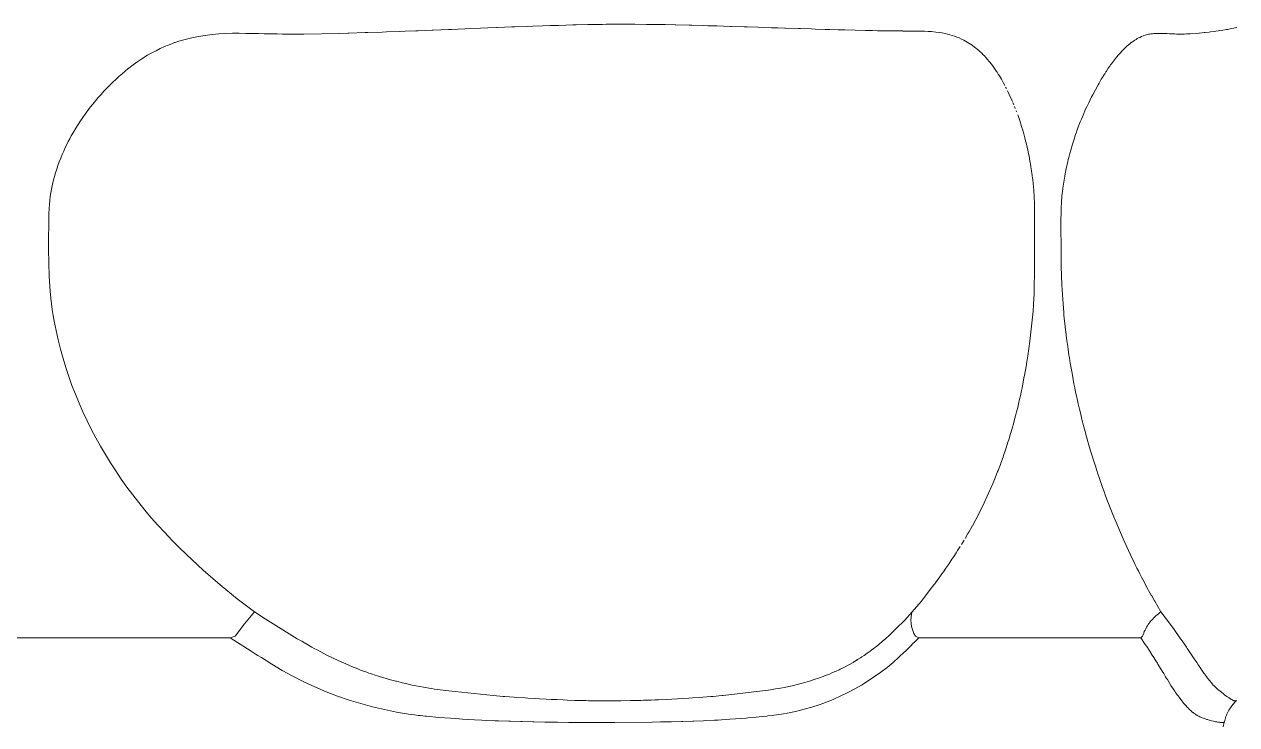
# Model space of a CAD drawing. Header units: inches. Extents: x -12 to 136, y -5 to 104.
# Drawn here: x -3.754 to -2.632, y 88.548 to 89.197 of the extents above; entities that cross this region are included whole.
import ezdxf

# ---------------------------------------------------------------- set-up
doc = ezdxf.new("R2010")
doc.units = ezdxf.units.IN
doc.layers.add('ZANO_R', color=7, linetype='Continuous', lineweight=0)

msp = doc.modelspace()

# ---------------------------------------------------------------- linework, layer by layer
at = {"layer": 'ZANO_R'}
for p, q in [((-3.58675, 89.18636), (-3.58051, 89.1872)), ((-3.58051, 89.1872), (-3.57425, 89.18782)), ((-3.57425, 89.18782), (-3.56797, 89.18824)), ((-3.56797, 89.18824), (-3.56168, 89.18844)), ((-3.56168, 89.18844), (-3.55538, 89.18843)), ((-3.55538, 89.18843), (-3.54909, 89.18821)), ((-3.54583, 89.18817), (-3.54909, 89.18822)), ((-3.54583, 89.18817), (-3.54081, 89.18808)), ((-3.53718, 89.188), (-3.54081, 89.18808)), ((-3.53718, 89.188), (-3.53235, 89.1879)), ((-3.52876, 89.18782), (-3.53235, 89.1879)), ((-3.52876, 89.18783), (-3.5238, 89.18774)), ((-3.52036, 89.18768), (-3.5238, 89.18773)), ((-3.52036, 89.18768), (-3.51518, 89.18763)), ((-3.51208, 89.18761), (-3.51518, 89.18763)), ((-3.51208, 89.18761), (-3.50652, 89.18759)), ((-3.50382, 89.1876), (-3.50652, 89.18759)), ((-3.50382, 89.1876), (-3.49786, 89.18762)), ((-3.49562, 89.18764), (-3.49786, 89.18763)), ((-3.49562, 89.18764), (-3.46263, 89.18826)), ((-3.45493, 89.18847), (-3.46263, 89.18826)), ((-3.45493, 89.18847), (-3.45384, 89.18851)), ((-3.43889, 89.18896), (-3.45384, 89.1885)), ((-3.43889, 89.18896), (-3.43635, 89.18905)), ((-3.42309, 89.1895), (-3.43635, 89.18904)), ((-3.42309, 89.1895), (-3.41897, 89.18964)), ((-3.40735, 89.19006), (-3.41897, 89.18964)), ((-3.40735, 89.19006), (-3.40169, 89.19027)), ((-3.39188, 89.19064), (-3.40169, 89.19027)), ((-3.39188, 89.19064), (-3.38981, 89.19072)), ((-3.37661, 89.19124), (-3.38981, 89.19072)), ((-3.37661, 89.19123), (-3.37592, 89.19126)), ((-3.36159, 89.19183), (-3.37592, 89.19126)), ((-3.36159, 89.19182), (-3.35886, 89.19193)), ((-3.34664, 89.19243), (-3.35886, 89.19194)), ((-3.34664, 89.19243), (-3.3419, 89.19262)), ((-3.3319, 89.19302), (-3.3419, 89.19262)), ((-3.3319, 89.19302), (-3.32507, 89.19329)), ((-3.31732, 89.1936), (-3.32507, 89.1933)), ((-3.31732, 89.1936), (-3.31671, 89.19363)), ((-3.30291, 89.19416), (-3.31671, 89.19363)), ((-3.30291, 89.19416), (-3.30011, 89.19426)), ((-3.28864, 89.19469), (-3.30011, 89.19427)), ((-3.28864, 89.19469), (-3.28368, 89.19487)), ((-3.27451, 89.19519), (-3.28368, 89.19487)), ((-3.27451, 89.19518), (-3.26743, 89.19542)), ((-3.26048, 89.19564), (-3.26743, 89.19542)), ((-3.26048, 89.19564), (-3.25938, 89.19567)), ((-3.24654, 89.19603), (-3.25938, 89.19567)), ((-3.24654, 89.19603), (-3.24343, 89.19611)), ((-3.2327, 89.19635), (-3.24343, 89.19611)), ((-3.2327, 89.19635), (-3.22769, 89.19644)), ((-3.2258, 89.19648), (-3.22769, 89.19644)), ((-3.2258, 89.19648), (-3.21988, 89.19656)), ((-3.21893, 89.19658), (-3.21988, 89.19656)), ((-3.21893, 89.19657), (-3.21553, 89.19661)), ((-3.20871, 89.19667), (-3.21553, 89.19661)), ((-3.20871, 89.19667), (-3.20441, 89.19669)), ((-3.1985, 89.1967), (-3.20441, 89.19669)), ((-3.1985, 89.1967), (-3.19674, 89.1967)), ((-3.19175, 89.19669), (-3.19674, 89.1967)), ((-3.19175, 89.19669), (-3.1891, 89.19668)), ((-3.17834, 89.19658), (-3.1891, 89.19667)), ((-3.17834, 89.19659), (-3.17391, 89.19653)), ((-3.16507, 89.19639), (-3.17391, 89.19653)), ((-3.16507, 89.19639), (-3.16111, 89.19632)), ((-3.15193, 89.19613), (-3.16111, 89.19632)), ((-3.15193, 89.19613), (-3.15132, 89.19611)), ((-3.13892, 89.19582), (-3.15132, 89.19612)), ((-3.13892, 89.19581), (-3.1364, 89.19575)), ((-3.12603, 89.19547), (-3.1364, 89.19575)), ((-3.12603, 89.19546), (-3.12159, 89.19534)), ((-3.11322, 89.1951), (-3.12159, 89.19534)), ((-3.11322, 89.19509), (-3.10693, 89.1949)), ((-3.10049, 89.1947), (-3.10693, 89.1949)), ((-3.10049, 89.1947), (-3.09965, 89.19467)), ((-3.08783, 89.1943), (-3.09965, 89.19468)), ((-3.08783, 89.1943), (-3.08521, 89.19422)), ((-3.07524, 89.1939), (-3.08521, 89.19422)), ((-3.07524, 89.19389), (-3.07092, 89.19375)), ((-3.06268, 89.19349), (-3.07092, 89.19376)), ((-3.06268, 89.19349), (-3.05678, 89.1933)), ((-3.05026, 89.1931), (-3.05678, 89.1933)), ((-3.05026, 89.19309), (-3.04976, 89.19308)), ((-3.03783, 89.19271), (-3.04976, 89.19308)), ((-3.03783, 89.1927), (-3.03585, 89.19264)), ((-3.02545, 89.19233), (-3.03585, 89.19265)), ((-3.02545, 89.19233), (-3.02212, 89.19223)), ((-3.01304, 89.19196), (-3.02212, 89.19223)), ((-3.01304, 89.19196), (-3.00859, 89.19183)), ((-3.0008, 89.1916), (-3.00859, 89.19182)), ((-3.0008, 89.1916), (-2.99525, 89.19145)), ((-2.99467, 89.19143), (-2.99525, 89.19145)), ((-2.99467, 89.19143), (-2.97566, 89.19094)), ((-2.97044, 89.19082), (-2.97566, 89.19094)), ((-2.97044, 89.19082), (-2.96923, 89.19079)), ((-2.96447, 89.1907), (-2.96923, 89.1908)), ((-2.96447, 89.1907), (-2.96286, 89.19067)), ((-2.95896, 89.19061), (-2.96286, 89.19067)), ((-2.95896, 89.19061), (-2.95656, 89.19057)), ((-2.95263, 89.19052), (-2.95656, 89.19057)), ((-2.95263, 89.19053), (-2.95032, 89.1905)), ((-2.94674, 89.19047), (-2.95032, 89.1905)), ((-2.94674, 89.19047), (-2.94417, 89.19045)), ((-2.94092, 89.19044), (-2.94417, 89.19045)), ((-2.94092, 89.19043), (-2.93814, 89.19042)), ((-2.9351, 89.19041), (-2.93814, 89.19043)), ((-2.9351, 89.19042), (-2.93225, 89.1904)), ((-2.92928, 89.19037), (-2.93225, 89.1904)), ((-2.92928, 89.19038), (-2.92652, 89.19034)), ((-2.92333, 89.19026), (-2.92652, 89.19033)), ((-2.92333, 89.19027), (-2.92097, 89.19019)), ((-2.91745, 89.19002), (-2.92097, 89.19019)), ((-2.91745, 89.19002), (-2.9156, 89.18991)), ((-2.91439, 89.18982), (-2.9156, 89.18991)), ((-2.91439, 89.18982), (-2.9104, 89.18944)), ((-2.90756, 89.18909), (-2.9104, 89.18944)), ((-2.90475, 89.18864), (-2.90756, 89.18909)), ((-2.90194, 89.1881), (-2.90475, 89.18864)), ((-2.90195, 89.18809), (-2.8997, 89.18759)), ((-2.8997, 89.18759), (-2.89748, 89.18701)), ((-2.89748, 89.18701), (-2.89527, 89.18636)), ((-2.7179, 89.18614), (-2.71683, 89.18649)), ((-2.71683, 89.18649), (-2.71574, 89.18682)), ((-2.71574, 89.18682), (-2.71465, 89.1871)), ((-2.71465, 89.1871), (-2.71355, 89.18736)), ((-2.71355, 89.18736), (-2.71244, 89.18757)), ((-2.71134, 89.18776), (-2.71244, 89.18758)), ((-2.71134, 89.18776), (-2.70995, 89.18794)), ((-2.70995, 89.18794), (-2.70856, 89.18808)), ((-2.70856, 89.18808), (-2.70717, 89.18818)), ((-2.70717, 89.18818), (-2.70577, 89.18824)), ((-2.70577, 89.18824), (-2.70438, 89.18826)), ((-2.70339, 89.18826), (-2.70438, 89.18826)), ((-2.70339, 89.18826), (-2.70106, 89.18821)), ((-2.69972, 89.18817), (-2.70106, 89.18822)), ((-2.69972, 89.18817), (-2.69769, 89.18808)), ((-2.69623, 89.188), (-2.69769, 89.18808)), ((-2.69623, 89.188), (-2.69432, 89.1879)), ((-2.6929, 89.18782), (-2.69432, 89.1879)), ((-2.6929, 89.18783), (-2.69099, 89.18774)), ((-2.68967, 89.18768), (-2.69099, 89.18773)), ((-2.68967, 89.18768), (-2.68772, 89.18763)), ((-2.68656, 89.18761), (-2.68772, 89.18763)), ((-2.68656, 89.18761), (-2.68452, 89.18759)), ((-2.68355, 89.1876), (-2.68452, 89.18759)), ((-2.68355, 89.1876), (-2.68141, 89.18762)), ((-2.68062, 89.18764), (-2.68141, 89.18763)), ((-2.68062, 89.18764), (-2.67837, 89.18771)), ((-2.67776, 89.18774), (-2.67837, 89.18772)), ((-2.67776, 89.18774), (-2.67533, 89.18786)), ((-2.67497, 89.18788), (-2.67533, 89.18786)), ((-2.67497, 89.18788), (-2.66948, 89.18826)), ((-2.66702, 89.18847), (-2.66948, 89.18826)), ((-2.66702, 89.18847), (-2.66668, 89.18851)), ((-2.66205, 89.18896), (-2.66668, 89.1885)), ((-2.66205, 89.18896), (-2.66128, 89.18905)), ((-2.65736, 89.1895), (-2.66128, 89.18904)), ((-2.65736, 89.1895), (-2.65618, 89.18964)), ((-2.65292, 89.19006), (-2.65618, 89.18964)), ((-2.65292, 89.19006), (-2.65138, 89.19027)), ((-2.64877, 89.19064), (-2.65138, 89.19027)), ((-2.64877, 89.19064), (-2.64749, 89.19083)), ((-2.64489, 89.19124), (-2.64749, 89.19083)), ((-2.64489, 89.19123), (-2.64472, 89.19126)), ((-2.64128, 89.19183), (-2.64472, 89.19126)), ((-2.64128, 89.19182), (-2.64064, 89.19193)), ((-2.6379, 89.19243), (-2.64064, 89.19194)), ((-2.6379, 89.19243), (-2.63687, 89.19262)), ((-2.63479, 89.19302), (-2.63688, 89.19262)), ((-2.63479, 89.19302), (-2.63343, 89.19329)), ((-2.63194, 89.1936), (-2.63343, 89.1933)), ((-3.6284, 89.17414), (-3.62437, 89.17598)), ((-3.62115, 89.17734), (-3.62437, 89.17598)), ((-3.62115, 89.17734), (-3.6203, 89.17768)), ((-3.61772, 89.17868), (-3.6203, 89.17768)), ((-3.61512, 89.17963), (-3.61772, 89.17868)), ((-3.61512, 89.17963), (-3.61462, 89.1798)), ((-3.61132, 89.18091), (-3.61463, 89.1798)), ((-3.61132, 89.18091), (-3.60525, 89.18258)), ((-3.60525, 89.18258), (-3.59913, 89.18405)), ((-3.59913, 89.18405), (-3.59296, 89.18531)), ((-3.59296, 89.18531), (-3.58675, 89.18636)), ((-2.89527, 89.18636), (-2.89309, 89.18563)), ((-2.89309, 89.18563), (-2.89094, 89.18483)), ((-2.89094, 89.18483), (-2.88881, 89.18395)), ((-2.88881, 89.18395), (-2.88672, 89.18299)), ((-2.886, 89.18265), (-2.88671, 89.183)), ((-2.886, 89.18264), (-2.88456, 89.18191)), ((-2.88296, 89.18106), (-2.88456, 89.18192)), ((-2.88139, 89.18016), (-2.88296, 89.18106)), ((-2.87985, 89.17921), (-2.88139, 89.18016)), ((-2.87986, 89.17919), (-2.8783, 89.17817)), ((-2.87682, 89.17718), (-2.87829, 89.17819)), ((-2.87684, 89.17716), (-2.87428, 89.17526)), ((-2.87388, 89.17497), (-2.87427, 89.17527)), ((-2.73455, 89.17553), (-2.73559, 89.17454)), ((-2.73455, 89.17553), (-2.73406, 89.17598)), ((-2.73213, 89.17768), (-2.73406, 89.17598)), ((-2.73213, 89.17768), (-2.731, 89.17861)), ((-2.7297, 89.17963), (-2.731, 89.17861)), ((-2.7297, 89.17963), (-2.72947, 89.1798)), ((-2.72731, 89.18134), (-2.72947, 89.1798)), ((-2.72731, 89.18134), (-2.72625, 89.18204)), ((-2.72625, 89.18204), (-2.72516, 89.18271)), ((-2.72516, 89.18271), (-2.72406, 89.18334)), ((-2.72406, 89.18334), (-2.72294, 89.18395)), ((-2.72294, 89.18395), (-2.7218, 89.18452)), ((-2.72025, 89.18522), (-2.7218, 89.18452)), ((-2.72025, 89.18522), (-2.7187, 89.18584)), ((-2.7179, 89.18614), (-2.7187, 89.18585)), ((-3.64464, 89.16511), (-3.64908, 89.16216)), ((-3.64011, 89.16791), (-3.64464, 89.16511)), ((-3.64011, 89.1679), (-3.63627, 89.1701)), ((-3.63627, 89.1701), (-3.63236, 89.17218)), ((-3.63236, 89.17218), (-3.6284, 89.17414)), ((-2.87389, 89.17496), (-2.8723, 89.17367)), ((-2.87102, 89.17258), (-2.8723, 89.17368)), ((-2.87102, 89.17258), (-2.8695, 89.17121)), ((-2.8695, 89.17121), (-2.86801, 89.16981)), ((-2.86801, 89.16981), (-2.86656, 89.16836)), ((-2.86558, 89.16733), (-2.86657, 89.16836)), ((-2.86557, 89.16734), (-2.86405, 89.16568)), ((-2.86405, 89.16568), (-2.86256, 89.16399)), ((-2.86256, 89.16399), (-2.86111, 89.16226)), ((-2.74409, 89.16507), (-2.74605, 89.16255)), ((-2.74409, 89.16507), (-2.74331, 89.16604)), ((-2.74137, 89.16836), (-2.74331, 89.16604)), ((-2.73937, 89.17063), (-2.74137, 89.16836)), ((-2.73937, 89.17062), (-2.73867, 89.17139)), ((-2.73713, 89.17301), (-2.73867, 89.17139)), ((-2.73713, 89.173), (-2.73559, 89.17453)), ((-3.66384, 89.15076), (-3.66086, 89.15327)), ((-3.658, 89.15558), (-3.66087, 89.15327)), ((-3.65799, 89.15558), (-3.65766, 89.15585)), ((-3.65342, 89.15908), (-3.65766, 89.15585)), ((-3.64908, 89.16216), (-3.65342, 89.15908)), ((-2.86055, 89.16156), (-2.86111, 89.16226)), ((-2.86054, 89.16156), (-2.85936, 89.16006)), ((-2.85817, 89.15849), (-2.85936, 89.16006)), ((-2.85816, 89.15849), (-2.85621, 89.15579)), ((-2.85621, 89.15579), (-2.85433, 89.15304)), ((-2.85374, 89.15215), (-2.85433, 89.15304)), ((-2.75302, 89.15258), (-2.75257, 89.15327)), ((-2.75085, 89.15585), (-2.75258, 89.15327)), ((-2.75085, 89.15585), (-2.74949, 89.15782)), ((-2.74866, 89.159), (-2.74949, 89.15782)), ((-2.74866, 89.159), (-2.74795, 89.15999)), ((-2.74605, 89.16255), (-2.74795, 89.15999)), ((-3.67525, 89.14018), (-3.67248, 89.14291)), ((-3.67248, 89.14291), (-3.66965, 89.14558)), ((-3.66965, 89.14558), (-3.66677, 89.1482)), ((-3.66677, 89.1482), (-3.66384, 89.15076)), ((-2.85374, 89.15215), (-2.85272, 89.15056)), ((-2.85164, 89.14883), (-2.85272, 89.15056)), ((-2.85164, 89.14883), (-2.84983, 89.14579)), ((-2.84983, 89.14579), (-2.84808, 89.1427)), ((-2.84771, 89.14202), (-2.84809, 89.1427)), ((-2.84771, 89.14202), (-2.8466, 89.13994)), ((-2.75935, 89.14225), (-2.76029, 89.14063)), ((-2.75935, 89.14225), (-2.75875, 89.14329)), ((-2.75731, 89.14573), (-2.75875, 89.14329)), ((-2.7573, 89.14573), (-2.75566, 89.14842)), ((-2.75517, 89.14921), (-2.75566, 89.14842)), ((-2.75517, 89.14921), (-2.75412, 89.15088)), ((-2.75302, 89.15259), (-2.75412, 89.15088)), ((-3.68584, 89.12878), (-3.68327, 89.1317)), ((-3.68327, 89.1317), (-3.68065, 89.13457)), ((-3.68065, 89.13457), (-3.67798, 89.1374)), ((-3.67798, 89.1374), (-3.67525, 89.14018)), ((-2.84586, 89.13854), (-2.84514, 89.13711)), ((-2.84407, 89.13497), (-2.84247, 89.13161)), ((-2.84247, 89.13161), (-2.84092, 89.12821)), ((-2.76527, 89.13144), (-2.76633, 89.12936)), ((-2.76526, 89.13144), (-2.76282, 89.13606)), ((-2.76282, 89.13606), (-2.76029, 89.14062)), ((-3.6979, 89.1135), (-3.69324, 89.11974)), ((-3.69324, 89.11974), (-3.69083, 89.12279)), ((-3.69083, 89.12279), (-3.68836, 89.12581)), ((-3.68836, 89.12581), (-3.68584, 89.12878)), ((-2.84072, 89.12775), (-2.83958, 89.12512)), ((-2.83915, 89.12408), (-2.83828, 89.12198)), ((-2.83762, 89.12035), (-2.837, 89.11878)), ((-2.77074, 89.12026), (-2.77211, 89.11725)), ((-2.77073, 89.12026), (-2.76925, 89.1234)), ((-2.76896, 89.12401), (-2.76926, 89.1234)), ((-2.76896, 89.12401), (-2.76633, 89.12936)), ((-3.70234, 89.10711), (-3.6979, 89.1135)), ((-2.83614, 89.11655), (-2.83576, 89.11554)), ((-2.83473, 89.11274), (-2.83288, 89.10742)), ((-2.77578, 89.10871), (-2.77679, 89.10622)), ((-2.77578, 89.1087), (-2.77486, 89.11091)), ((-2.77415, 89.1126), (-2.77487, 89.11091)), ((-2.77414, 89.1126), (-2.7735, 89.1141)), ((-2.77247, 89.11644), (-2.7735, 89.1141)), ((-2.77247, 89.11644), (-2.77211, 89.11725)), ((-3.71081, 89.09335), (-3.7088, 89.09686)), ((-3.7088, 89.09686), (-3.70672, 89.10032)), ((-3.70672, 89.10032), (-3.70456, 89.10374)), ((-3.70456, 89.10374), (-3.70234, 89.10711)), ((-2.83288, 89.10742), (-2.83115, 89.10205)), ((-2.83081, 89.10095), (-2.83115, 89.10205)), ((-2.83081, 89.10095), (-2.83009, 89.09859)), ((-2.82961, 89.09691), (-2.8301, 89.09858)), ((-2.82961, 89.09691), (-2.82909, 89.09507)), ((-2.78039, 89.09665), (-2.78113, 89.09454)), ((-2.78039, 89.09665), (-2.77994, 89.0979)), ((-2.77891, 89.10072), (-2.77994, 89.09791)), ((-2.7789, 89.10072), (-2.77679, 89.10621)), ((-3.71505, 89.08522), (-3.71368, 89.08796)), ((-3.71368, 89.08796), (-3.71227, 89.09067)), ((-3.71227, 89.09067), (-3.71081, 89.09335)), ((-2.82846, 89.0928), (-2.82909, 89.09507)), ((-2.82846, 89.0928), (-2.82812, 89.09151)), ((-2.82738, 89.08863), (-2.82812, 89.09151)), ((-2.82738, 89.08863), (-2.8272, 89.0879)), ((-2.82636, 89.08441), (-2.8272, 89.0879)), ((-2.78564, 89.07994), (-2.78403, 89.08555)), ((-2.78403, 89.08555), (-2.78228, 89.09112)), ((-2.78182, 89.09251), (-2.78228, 89.09112)), ((-2.78181, 89.09251), (-2.78113, 89.09453)), ((-3.72062, 89.07255), (-3.71927, 89.07589)), ((-3.71927, 89.07589), (-3.71785, 89.07919)), ((-3.71785, 89.07919), (-3.71636, 89.08247)), ((-3.71636, 89.08247), (-3.71505, 89.08522)), ((-2.82636, 89.08441), (-2.82508, 89.07859)), ((-2.82508, 89.07859), (-2.82392, 89.07274)), ((-2.78678, 89.07568), (-2.78737, 89.07333)), ((-2.78678, 89.07568), (-2.78644, 89.07698)), ((-2.78565, 89.07994), (-2.78644, 89.07698)), ((-3.72432, 89.06242), (-3.72315, 89.06582)), ((-3.72315, 89.06582), (-3.72192, 89.0692)), ((-3.72192, 89.0692), (-3.72062, 89.07255)), ((-2.82373, 89.07169), (-2.82393, 89.07274)), ((-2.82373, 89.07169), (-2.8232, 89.0687)), ((-2.82298, 89.06742), (-2.8232, 89.0687)), ((-2.82298, 89.06742), (-2.82253, 89.06473)), ((-2.82223, 89.06287), (-2.82253, 89.06473)), ((-2.7898, 89.06263), (-2.78825, 89.06965)), ((-2.78785, 89.07137), (-2.78826, 89.06965)), ((-2.78785, 89.07137), (-2.78737, 89.07333)), ((-3.72793, 89.04978), (-3.72721, 89.05267)), ((-3.72721, 89.05267), (-3.72643, 89.05555)), ((-3.72643, 89.05555), (-3.72541, 89.05899)), ((-3.72541, 89.05899), (-3.72432, 89.06242)), ((-2.82223, 89.06287), (-2.82191, 89.06078)), ((-2.82154, 89.05829), (-2.82191, 89.06078)), ((-2.82154, 89.05829), (-2.82134, 89.05683)), ((-2.82093, 89.05366), (-2.82134, 89.05683)), ((-2.82093, 89.05366), (-2.82084, 89.05291)), ((-2.8204, 89.049), (-2.82084, 89.05291)), ((-2.79204, 89.05042), (-2.79107, 89.05607)), ((-2.79068, 89.0582), (-2.79108, 89.05607)), ((-2.79068, 89.0582), (-2.79038, 89.05975)), ((-2.7898, 89.06263), (-2.79038, 89.05975)), ((-3.73035, 89.03703), (-3.72982, 89.0405)), ((-3.72982, 89.0405), (-3.72919, 89.04395)), ((-3.72919, 89.04395), (-3.72859, 89.04687)), ((-3.72859, 89.04687), (-3.72793, 89.04978)), ((-2.8204, 89.049), (-2.81986, 89.04291)), ((-2.81986, 89.04291), (-2.81947, 89.03681)), ((-2.7934, 89.04037), (-2.79333, 89.04097)), ((-2.79286, 89.04476), (-2.79333, 89.04097)), ((-2.79286, 89.04476), (-2.79204, 89.05042)), ((-3.73136, 89.02574), (-3.73111, 89.03005)), ((-3.73111, 89.03005), (-3.73078, 89.03354)), ((-3.73078, 89.03354), (-3.73035, 89.03703)), ((-2.81947, 89.03681), (-2.81925, 89.0307)), ((-2.81918, 89.02497), (-2.81925, 89.0307)), ((-2.79448, 89.02639), (-2.79418, 89.03178)), ((-2.79418, 89.03178), (-2.79373, 89.03715)), ((-2.7934, 89.04037), (-2.79373, 89.03715)), ((-3.73186, 88.98814), (-3.7315, 89.02142)), ((-3.7315, 89.02142), (-3.73136, 89.02574)), ((-2.81914, 88.99937), (-2.8192, 89.01824)), ((-2.81918, 89.02079), (-2.81919, 89.01824)), ((-2.81918, 89.02079), (-2.81918, 89.02214)), ((-2.81917, 89.02497), (-2.81917, 89.02214)), ((-2.79462, 89.021), (-2.79464, 89.01648)), ((-2.79462, 89.021), (-2.79448, 89.02639)), ((-2.79456, 88.98173), (-2.79464, 89.01648)), ((-2.81913, 88.99937), (-2.81912, 88.99753)), ((-2.81907, 88.99109), (-2.81912, 88.99753)), ((-3.73172, 88.97569), (-3.73186, 88.98814)), ((-2.81906, 88.99109), (-2.81903, 88.97915)), ((-3.73126, 88.96325), (-3.73172, 88.97569)), ((-2.8191, 88.97029), (-2.81904, 88.97915)), ((-2.79456, 88.98173), (-2.79449, 88.97752)), ((-2.79448, 88.97696), (-2.79449, 88.97752)), ((-2.79448, 88.97696), (-2.79438, 88.97244)), ((-3.73038, 88.94949), (-3.73126, 88.96325)), ((-2.81935, 88.95575), (-2.81919, 88.96399)), ((-2.8191, 88.97029), (-2.81918, 88.96399)), ((-2.79373, 88.95501), (-2.79438, 88.97244)), ((-2.81934, 88.95575), (-2.81959, 88.94727)), ((-2.79274, 88.93759), (-2.79373, 88.95501)), ((-3.7298, 88.94303), (-3.73038, 88.94949)), ((-3.72918, 88.93764), (-3.7298, 88.94303)), ((-2.8201, 88.93693), (-2.81959, 88.94727)), ((-3.72844, 88.93227), (-3.72918, 88.93764)), ((-3.7276, 88.92691), (-3.72844, 88.93227)), ((-2.82183, 88.91695), (-2.82053, 88.93079)), ((-2.82009, 88.93693), (-2.82053, 88.93079)), ((-2.79274, 88.93759), (-2.79209, 88.92963)), ((-2.79188, 88.92724), (-2.79209, 88.92963)), ((-3.72665, 88.92157), (-3.7276, 88.92691)), ((-3.72492, 88.9129), (-3.72665, 88.92157)), ((-2.79188, 88.92724), (-2.79132, 88.92157)), ((-2.7911, 88.91944), (-2.79132, 88.92157)), ((-2.7911, 88.91944), (-2.79045, 88.91356)), ((-3.72296, 88.90427), (-3.72492, 88.9129)), ((-2.82345, 88.90314), (-2.82183, 88.91695)), ((-2.79023, 88.91176), (-2.79045, 88.91356)), ((-2.79024, 88.91176), (-2.78948, 88.90571)), ((-3.72079, 88.8957), (-3.72296, 88.90427)), ((-3.71842, 88.88718), (-3.72079, 88.8957)), ((-2.8254, 88.88937), (-2.82345, 88.90314)), ((-2.78923, 88.90383), (-2.78948, 88.90571)), ((-2.78924, 88.90383), (-2.78844, 88.89799)), ((-2.78811, 88.89578), (-2.78843, 88.89799)), ((-2.78812, 88.89578), (-2.78729, 88.89026)), ((-3.71586, 88.87877), (-3.71842, 88.88718)), ((-2.82539, 88.88937), (-2.82653, 88.88222)), ((-2.78689, 88.88771), (-2.78729, 88.89026)), ((-2.78689, 88.88771), (-2.78606, 88.88258)), ((-3.71311, 88.87043), (-3.71586, 88.87877)), ((-2.82809, 88.87317), (-2.8292, 88.8672)), ((-2.8281, 88.87317), (-2.82782, 88.8747)), ((-2.82669, 88.88123), (-2.82782, 88.8747)), ((-2.8267, 88.88124), (-2.82654, 88.88222)), ((-2.78555, 88.8796), (-2.78606, 88.88258)), ((-2.78555, 88.8796), (-2.78475, 88.875)), ((-2.78413, 88.87154), (-2.78475, 88.875)), ((-3.71016, 88.86215), (-3.71311, 88.87043)), ((-3.70702, 88.85394), (-3.71016, 88.86215)), ((-2.8296, 88.86517), (-2.83068, 88.85976)), ((-2.8296, 88.86517), (-2.8292, 88.8672)), ((-2.78413, 88.87154), (-2.78336, 88.86742)), ((-2.78264, 88.86365), (-2.78336, 88.86742)), ((-2.78264, 88.86365), (-2.78189, 88.85991)), ((-3.70363, 88.84569), (-3.70702, 88.85394)), ((-2.83291, 88.84943), (-2.83226, 88.85236)), ((-2.8312, 88.85724), (-2.83225, 88.85236)), ((-2.83121, 88.85724), (-2.83068, 88.85977)), ((-2.78108, 88.85594), (-2.78189, 88.85991)), ((-2.78108, 88.85594), (-2.78035, 88.85246)), ((-2.77938, 88.84803), (-2.78034, 88.85246)), ((-3.70004, 88.83752), (-3.70363, 88.84569)), ((-2.83473, 88.84169), (-2.8357, 88.83776)), ((-2.83473, 88.84169), (-2.83393, 88.84503)), ((-2.83291, 88.84943), (-2.83393, 88.84503)), ((-2.77938, 88.84803), (-2.77872, 88.84506)), ((-2.7776, 88.84021), (-2.77872, 88.84506)), ((-2.7776, 88.84021), (-2.77703, 88.83782)), ((-3.69625, 88.82943), (-3.70004, 88.83752)), ((-3.69228, 88.82144), (-3.69625, 88.82943)), ((-2.83869, 88.82644), (-2.83757, 88.83057)), ((-2.83666, 88.83402), (-2.83757, 88.83057)), ((-2.83666, 88.83402), (-2.83571, 88.83776)), ((-2.77574, 88.83249), (-2.77703, 88.83782)), ((-2.77574, 88.83249), (-2.77528, 88.83066)), ((-2.7738, 88.82487), (-2.77528, 88.83066)), ((-3.68812, 88.81354), (-3.69228, 88.82144)), ((-2.84305, 88.8116), (-2.84158, 88.8164)), ((-2.84082, 88.81896), (-2.84158, 88.8164)), ((-2.84082, 88.81896), (-2.83953, 88.82345)), ((-2.83869, 88.82644), (-2.83953, 88.82345)), ((-2.7738, 88.82487), (-2.77346, 88.82357)), ((-2.77179, 88.81734), (-2.77346, 88.82357)), ((-2.77179, 88.81734), (-2.77157, 88.81654)), ((-2.76749, 88.8023), (-2.77157, 88.81654)), ((-3.68378, 88.80574), (-3.68812, 88.81354)), ((-3.67927, 88.79804), (-3.68378, 88.80574)), ((-2.84537, 88.80435), (-2.84374, 88.80941)), ((-2.84305, 88.8116), (-2.84373, 88.80941)), ((-3.67458, 88.79045), (-3.67927, 88.79804)), ((-2.85029, 88.79017), (-2.84832, 88.79569)), ((-2.84778, 88.79721), (-2.84831, 88.79568)), ((-2.84778, 88.79721), (-2.84598, 88.80251)), ((-2.84536, 88.80435), (-2.84598, 88.80251)), ((-2.76311, 88.78816), (-2.76749, 88.8023)), ((-3.66965, 88.78283), (-3.67458, 88.79045)), ((-3.66455, 88.77533), (-3.66965, 88.78283)), ((-2.8529, 88.78323), (-2.85327, 88.78226)), ((-2.8529, 88.78323), (-2.85075, 88.78894)), ((-2.85029, 88.79017), (-2.85074, 88.78894)), ((-2.76311, 88.78816), (-2.76124, 88.78243)), ((-2.7608, 88.78109), (-2.76124, 88.78243)), ((-3.65928, 88.76794), (-3.66455, 88.77533)), ((-2.85841, 88.76963), (-2.85589, 88.77569)), ((-2.8556, 88.77638), (-2.85588, 88.77568)), ((-2.85561, 88.77638), (-2.85327, 88.78227)), ((-2.7608, 88.78109), (-2.75902, 88.77584)), ((-2.75842, 88.7741), (-2.75902, 88.77584)), ((-2.75842, 88.7741), (-2.75676, 88.76935)), ((-3.65386, 88.76067), (-3.65928, 88.76794)), ((-3.64829, 88.75351), (-3.65386, 88.76067)), ((-2.8613, 88.76297), (-2.86283, 88.75959)), ((-2.8613, 88.76298), (-2.85859, 88.76919)), ((-2.8584, 88.76963), (-2.85859, 88.76919)), ((-2.75607, 88.76741), (-2.75676, 88.76935)), ((-2.75607, 88.76741), (-2.75445, 88.76293)), ((-2.754, 88.76172), (-2.75445, 88.76293)), ((-2.75401, 88.76171), (-2.75208, 88.75654)), ((-3.64258, 88.74647), (-3.64829, 88.75351)), ((-2.86576, 88.75329), (-2.86954, 88.74559)), ((-2.86577, 88.7533), (-2.86283, 88.75959)), ((-2.75008, 88.7513), (-2.75208, 88.75654)), ((-2.75009, 88.7513), (-2.74972, 88.75034)), ((-2.74779, 88.74544), (-2.74971, 88.75034)), ((-3.63672, 88.73954), (-3.64258, 88.74647)), ((-3.63072, 88.73273), (-3.63672, 88.73954)), ((-2.87387, 88.73724), (-2.87349, 88.73797)), ((-2.86954, 88.74559), (-2.87348, 88.73797)), ((-2.74779, 88.74544), (-2.7473, 88.74419)), ((-2.74518, 88.73894), (-2.74729, 88.74419)), ((-2.74518, 88.73894), (-2.74484, 88.73812)), ((-2.73707, 88.71988), (-2.74484, 88.73812)), ((-3.62427, 88.72569), (-3.63072, 88.73273)), ((-2.87726, 88.73101), (-2.88002, 88.72612)), ((-2.87727, 88.73102), (-2.87672, 88.732)), ((-2.87387, 88.73724), (-2.87671, 88.732)), ((-3.61769, 88.71877), (-3.62427, 88.72569)), ((-3.61097, 88.71198), (-3.61769, 88.71877)), ((-2.88433, 88.71878), (-2.88685, 88.71465)), ((-2.88075, 88.72486), (-2.8834, 88.72034)), ((-2.88076, 88.72487), (-2.88003, 88.72612)), ((-2.72877, 88.70187), (-2.73707, 88.71988)), ((-3.60414, 88.70531), (-3.61097, 88.71198)), ((-3.58875, 88.69103), (-3.60414, 88.70531)), ((-2.89179, 88.70684), (-2.89393, 88.70357)), ((-2.8918, 88.70685), (-2.89037, 88.70908)), ((-2.88802, 88.71277), (-2.89036, 88.70907)), ((-2.9035, 88.6895), (-2.90118, 88.69283)), ((-2.89954, 88.69521), (-2.90117, 88.69283)), ((-2.89954, 88.69521), (-2.89753, 88.69816)), ((-2.89563, 88.70099), (-2.89753, 88.69816)), ((-2.89563, 88.70099), (-2.89393, 88.70357)), ((-2.72877, 88.70187), (-2.72702, 88.69825)), ((-2.72591, 88.69599), (-2.72702, 88.69825)), ((-2.72591, 88.69599), (-2.72438, 88.6929)), ((-2.72302, 88.69019), (-2.72438, 88.6929)), ((-3.5729, 88.67726), (-3.58875, 88.69103)), ((-2.91156, 88.67833), (-2.90859, 88.68238)), ((-2.90751, 88.68387), (-2.90859, 88.68238)), ((-2.90752, 88.68387), (-2.90487, 88.68757)), ((-2.9035, 88.6895), (-2.90486, 88.68757)), ((-2.72302, 88.69019), (-2.72172, 88.68763)), ((-2.72008, 88.68446), (-2.72172, 88.68763)), ((-2.72008, 88.68446), (-2.71903, 88.68243)), ((-2.71712, 88.67882), (-2.71903, 88.68243)), ((-3.5729, 88.67726), (-3.55723, 88.66447)), ((-2.92415, 88.66205), (-2.91622, 88.67213)), ((-2.91565, 88.67289), (-2.91622, 88.67214)), ((-2.91565, 88.67288), (-2.91239, 88.67722)), ((-2.91156, 88.67833), (-2.91239, 88.67722)), ((-2.71712, 88.67882), (-2.71629, 88.67726)), ((-2.71413, 88.67327), (-2.71629, 88.67726)), ((-2.71413, 88.67327), (-2.71352, 88.67217)), ((-2.71112, 88.66783), (-2.71352, 88.67217)), ((-3.55723, 88.66447), (-3.54114, 88.65221)), ((-2.93239, 88.65221), (-2.92415, 88.66205)), ((-2.71112, 88.66783), (-2.7107, 88.66708)), ((-2.70811, 88.6625), (-2.7107, 88.66708)), ((-2.7081, 88.66251), (-2.70786, 88.66208)), ((-2.70509, 88.6573), (-2.70786, 88.66208)), ((-3.54114, 88.65221), (-3.55037, 88.64112)), ((-3.53139, 88.64599), (-3.54114, 88.65221)), ((-2.93239, 88.65221), (-2.93964, 88.64443)), ((-2.93336, 88.64745), (-2.93323, 88.64842)), ((-2.93323, 88.64842), (-2.93307, 88.64937)), ((-2.93307, 88.64937), (-2.93288, 88.65033)), ((-2.93288, 88.65033), (-2.93265, 88.65127)), ((-2.93265, 88.65127), (-2.93239, 88.65221)), ((-2.70795, 88.64747), (-2.70684, 88.6485)), ((-2.70684, 88.6485), (-2.7057, 88.64949)), ((-2.7057, 88.64949), (-2.70452, 88.65044)), ((-2.70509, 88.6573), (-2.70207, 88.65221)), ((-2.70452, 88.65044), (-2.70331, 88.65134)), ((-2.70331, 88.65134), (-2.70207, 88.65221)), ((-2.69727, 88.64599), (-2.70207, 88.65221)), ((-3.55037, 88.64112), (-3.55923, 88.62974)), ((-3.53139, 88.64599), (-3.50158, 88.62746)), ((-2.95353, 88.63069), (-2.94709, 88.63684)), ((-2.93964, 88.64443), (-2.94709, 88.63684)), ((-2.93353, 88.64454), (-2.93351, 88.64551)), ((-2.93353, 88.64357), (-2.93353, 88.64454)), ((-2.93348, 88.6426), (-2.93353, 88.64357)), ((-2.93351, 88.64551), (-2.93345, 88.64648)), ((-2.93341, 88.64163), (-2.93348, 88.6426)), ((-2.93345, 88.64648), (-2.93336, 88.64745)), ((-2.9333, 88.64066), (-2.93341, 88.64163)), ((-2.93315, 88.6397), (-2.9333, 88.64066)), ((-2.93298, 88.63874), (-2.93315, 88.6397)), ((-2.93277, 88.6378), (-2.93298, 88.63874)), ((-2.93252, 88.63685), (-2.93277, 88.6378)), ((-2.93225, 88.63592), (-2.93252, 88.63685)), ((-2.71685, 88.63533), (-2.71616, 88.63667)), ((-2.71616, 88.63667), (-2.71542, 88.63799)), ((-2.71542, 88.63799), (-2.71463, 88.63928)), ((-2.71463, 88.63928), (-2.7138, 88.64055)), ((-2.7138, 88.64055), (-2.71293, 88.64178)), ((-2.71293, 88.64178), (-2.71201, 88.64299)), ((-2.71201, 88.64299), (-2.71106, 88.64416)), ((-2.71106, 88.64416), (-2.71006, 88.6453)), ((-2.71006, 88.6453), (-2.70902, 88.6464)), ((-2.70902, 88.6464), (-2.70795, 88.64747)), ((-2.69727, 88.64599), (-2.6905, 88.6368)), ((-2.6905, 88.6368), (-2.68394, 88.62747)), ((-3.94294, 88.62821), (-3.56373, 88.62821)), ((-3.56373, 88.62821), (-3.55923, 88.62974)), ((-3.56373, 88.62821), (-3.5444, 88.61593)), ((-3.49748, 88.62504), (-3.50158, 88.62747)), ((-2.95681, 88.62771), (-2.96015, 88.62478)), ((-2.95353, 88.63069), (-2.95681, 88.62771)), ((-2.93194, 88.635), (-2.93225, 88.63592)), ((-2.9316, 88.63409), (-2.93194, 88.635)), ((-2.93123, 88.63319), (-2.9316, 88.63409)), ((-2.93083, 88.6323), (-2.93123, 88.63319)), ((-2.93039, 88.63143), (-2.93083, 88.6323)), ((-2.92993, 88.63058), (-2.93039, 88.63143)), ((-2.92944, 88.62974), (-2.92993, 88.63058)), ((-2.92954, 88.62496), (-2.92632, 88.62821)), ((-2.92944, 88.62974), (-2.92632, 88.62821)), ((-2.92632, 88.62821), (-2.72088, 88.62821)), ((-2.72088, 88.62821), (-2.71915, 88.62974)), ((-2.72088, 88.62821), (-2.71657, 88.62206)), ((-2.71915, 88.62974), (-2.71865, 88.63116)), ((-2.71865, 88.63116), (-2.7181, 88.63257)), ((-2.7181, 88.63257), (-2.7175, 88.63396)), ((-2.7175, 88.63396), (-2.71685, 88.63533)), ((-2.68227, 88.62504), (-2.68394, 88.62747)), ((-3.54326, 88.61521), (-3.5444, 88.61593)), ((-3.54326, 88.61521), (-3.53956, 88.61289)), ((-3.49748, 88.62504), (-3.49643, 88.62442)), ((-3.49273, 88.62229), (-3.49643, 88.62442)), ((-3.49273, 88.62228), (-3.49125, 88.62144)), ((-3.48799, 88.61962), (-3.49125, 88.62145)), ((-3.48799, 88.61961), (-3.48591, 88.61846)), ((-3.48326, 88.61704), (-3.4859, 88.61847)), ((-3.48327, 88.61703), (-3.47366, 88.61202)), ((-2.97682, 88.61202), (-2.97399, 88.61397)), ((-2.97399, 88.61397), (-2.9712, 88.61598)), ((-2.96986, 88.61699), (-2.97121, 88.61599)), ((-2.96985, 88.61698), (-2.96739, 88.61885)), ((-2.9665, 88.61956), (-2.9674, 88.61885)), ((-2.96649, 88.61955), (-2.96369, 88.6218)), ((-2.9632, 88.6222), (-2.96369, 88.6218)), ((-2.9632, 88.6222), (-2.96015, 88.62478)), ((-2.93953, 88.61526), (-2.94474, 88.61028)), ((-2.93953, 88.61526), (-2.93904, 88.61571)), ((-2.93614, 88.61847), (-2.93904, 88.61571)), ((-2.93614, 88.61847), (-2.93578, 88.61882)), ((-2.93281, 88.62171), (-2.93578, 88.61882)), ((-2.93281, 88.62171), (-2.93258, 88.62194)), ((-2.92954, 88.62496), (-2.93258, 88.62194)), ((-2.71532, 88.6202), (-2.71657, 88.62206)), ((-2.71532, 88.6202), (-2.71248, 88.61593)), ((-2.71015, 88.61232), (-2.71248, 88.61593)), ((-2.68227, 88.62504), (-2.68185, 88.62442)), ((-2.68039, 88.62228), (-2.68185, 88.62442)), ((-2.68039, 88.62228), (-2.67982, 88.62144)), ((-2.67859, 88.61962), (-2.67982, 88.62145)), ((-2.67859, 88.61961), (-2.67782, 88.61847)), ((-2.67685, 88.61703), (-2.67782, 88.61847)), ((-2.67685, 88.61703), (-2.67067, 88.60776)), ((-3.53814, 88.61201), (-3.53956, 88.61289)), ((-3.53814, 88.61201), (-3.5347, 88.60988)), ((-3.52519, 88.60379), (-3.5347, 88.60988)), ((-3.51547, 88.59802), (-3.52519, 88.60379)), ((-3.47366, 88.61202), (-3.46391, 88.6073)), ((-3.46391, 88.6073), (-3.45401, 88.6029)), ((-3.44983, 88.60115), (-3.45401, 88.6029)), ((-2.99509, 88.60115), (-2.99106, 88.60329)), ((-2.99106, 88.60329), (-2.98708, 88.60554)), ((-2.98398, 88.6074), (-2.98708, 88.60554)), ((-2.98398, 88.60739), (-2.98295, 88.60803)), ((-2.98038, 88.60967), (-2.98296, 88.60803)), ((-2.98038, 88.60966), (-2.97891, 88.61062)), ((-2.97683, 88.61203), (-2.97892, 88.61062)), ((-2.95012, 88.60549), (-2.95566, 88.60089)), ((-2.94474, 88.61028), (-2.95012, 88.60549)), ((-2.71015, 88.61232), (-2.7086, 88.60988)), ((-2.70771, 88.60847), (-2.7086, 88.60988)), ((-2.70772, 88.60847), (-2.70674, 88.6069)), ((-2.70537, 88.6047), (-2.70673, 88.6069)), ((-2.70538, 88.60469), (-2.70492, 88.60395)), ((-2.70094, 88.59745), (-2.70491, 88.60395)), ((-2.67044, 88.60742), (-2.67067, 88.60776)), ((-2.67044, 88.60742), (-2.66898, 88.60524)), ((-2.66757, 88.60315), (-2.66898, 88.60524)), ((-2.66757, 88.60315), (-2.6674, 88.6029)), ((-2.66621, 88.60115), (-2.6674, 88.6029)), ((-3.50557, 88.59259), (-3.51547, 88.59802)), ((-3.49548, 88.58749), (-3.50557, 88.59259)), ((-3.44983, 88.60115), (-3.44849, 88.60061)), ((-3.44501, 88.59924), (-3.44849, 88.60061)), ((-3.44501, 88.59924), (-3.44294, 88.59844)), ((-3.44018, 88.59741), (-3.44294, 88.59844)), ((-3.44018, 88.59741), (-3.43735, 88.59638)), ((-3.43532, 88.59566), (-3.43735, 88.59638)), ((-3.43532, 88.59566), (-3.43188, 88.59448)), ((-3.43042, 88.59399), (-3.43188, 88.59448)), ((-3.43042, 88.59399), (-3.42639, 88.59268)), ((-3.42549, 88.5924), (-3.42639, 88.59268)), ((-3.42549, 88.5924), (-3.41536, 88.58941)), ((-3.01484, 88.59245), (-3.01814, 88.59125)), ((-3.01484, 88.59245), (-3.01355, 88.59293)), ((-3.01076, 88.59403), (-3.01355, 88.59294)), ((-3.01076, 88.59403), (-3.00903, 88.59473)), ((-3.00674, 88.59568), (-3.00903, 88.59473)), ((-3.00674, 88.59569), (-3.00456, 88.59663)), ((-3.00279, 88.59742), (-3.00456, 88.59663)), ((-3.00279, 88.59742), (-3.00007, 88.59869)), ((-2.99891, 88.59924), (-3.00007, 88.59869)), ((-2.99891, 88.59924), (-2.99566, 88.60086)), ((-2.99509, 88.60115), (-2.99566, 88.60086)), ((-2.96721, 88.59227), (-2.9732, 88.58827)), ((-2.96136, 88.59648), (-2.96721, 88.59227)), ((-2.95566, 88.60089), (-2.96136, 88.59648)), ((-2.70095, 88.59744), (-2.6995, 88.59505)), ((-2.69884, 88.594), (-2.69949, 88.59505)), ((-2.69886, 88.59399), (-2.69777, 88.59222)), ((-2.69682, 88.59069), (-2.69776, 88.59222)), ((-2.66621, 88.60115), (-2.66584, 88.60061)), ((-2.66489, 88.59924), (-2.66584, 88.60061)), ((-2.66489, 88.59924), (-2.66434, 88.59844)), ((-2.66361, 88.59741), (-2.66434, 88.59844)), ((-2.66361, 88.59741), (-2.66289, 88.59638)), ((-2.66238, 88.59566), (-2.66289, 88.59638)), ((-2.66238, 88.59566), (-2.66153, 88.59448)), ((-2.66117, 88.59399), (-2.66153, 88.59448)), ((-2.66117, 88.59399), (-2.66021, 88.59268)), ((-2.66, 88.5924), (-2.66021, 88.59268)), ((-2.66, 88.5924), (-2.65895, 88.591)), ((-3.48523, 88.58274), (-3.49548, 88.58749)), ((-3.47483, 88.57833), (-3.48523, 88.58274)), ((-3.41051, 88.58811), (-3.41536, 88.58941)), ((-3.41051, 88.5881), (-3.4099, 88.58795)), ((-3.40544, 88.58683), (-3.4099, 88.58795)), ((-3.40544, 88.58683), (-3.40444, 88.58658)), ((-3.40034, 88.58562), (-3.40444, 88.58658)), ((-3.40034, 88.58562), (-3.39897, 88.58531)), ((-3.3952, 88.58449), (-3.39897, 88.58531)), ((-3.3952, 88.58449), (-3.39349, 88.58413)), ((-3.39004, 88.58344), (-3.39349, 88.58414)), ((-3.39004, 88.58344), (-3.38806, 88.58306)), ((-3.38487, 88.58247), (-3.38806, 88.58306)), ((-3.38487, 88.58247), (-3.38264, 88.58208)), ((-3.37971, 88.58158), (-3.38264, 88.58208)), ((-3.37971, 88.58158), (-3.37725, 88.58119)), ((-3.37453, 88.58078), (-3.37725, 88.58119)), ((-3.37453, 88.58078), (-3.37186, 88.58039)), ((-3.36932, 88.58005), (-3.37186, 88.5804)), ((-3.06368, 88.58012), (-3.06056, 88.5806)), ((-3.05901, 88.58085), (-3.06057, 88.5806)), ((-3.05901, 88.58085), (-3.05577, 88.58141)), ((-3.0544, 88.58166), (-3.05577, 88.58141)), ((-3.0544, 88.58166), (-3.05101, 88.58231)), ((-3.04361, 88.5839), (-3.05101, 88.58231)), ((-3.03626, 88.5857), (-3.04361, 88.5839)), ((-3.03626, 88.5857), (-3.03182, 88.58691)), ((-3.03182, 88.58691), (-3.0274, 88.5882)), ((-3.02319, 88.58953), (-3.0274, 88.5882)), ((-3.019, 88.59095), (-3.02319, 88.58953)), ((-3.019, 88.59095), (-3.01814, 88.59125)), ((-2.98557, 88.58089), (-2.99194, 88.57752)), ((-2.97932, 88.58447), (-2.98557, 88.58089)), ((-2.9732, 88.58827), (-2.97932, 88.58447)), ((-2.69683, 88.59068), (-2.69614, 88.58955)), ((-2.69281, 88.58422), (-2.69613, 88.58956)), ((-2.68938, 88.57895), (-2.69281, 88.58422)), ((-2.65887, 88.59089), (-2.65895, 88.591)), ((-2.65887, 88.59089), (-2.65656, 88.58795)), ((-2.65564, 88.58683), (-2.65656, 88.58795)), ((-2.65564, 88.58683), (-2.65544, 88.58658)), ((-2.65462, 88.58562), (-2.65544, 88.58658)), ((-2.65462, 88.58562), (-2.65435, 88.58531)), ((-2.65363, 88.5845), (-2.65435, 88.58531)), ((-2.65363, 88.58449), (-2.6533, 88.58413)), ((-2.65265, 88.58344), (-2.6533, 88.58414)), ((-2.65266, 88.58344), (-2.65229, 88.58306)), ((-2.65171, 88.58247), (-2.65229, 88.58306)), ((-2.65171, 88.58247), (-2.65131, 88.58208)), ((-2.6508, 88.58158), (-2.65131, 88.58208)), ((-2.6508, 88.58158), (-2.65037, 88.58119)), ((-2.6499, 88.58078), (-2.65037, 88.58119)), ((-2.6499, 88.58078), (-2.64945, 88.5804)), ((-2.64903, 88.58005), (-2.64945, 88.5804)), ((-3.46428, 88.57429), (-3.47483, 88.57833)), ((-3.4536, 88.5706), (-3.46428, 88.57429)), ((-3.4428, 88.56727), (-3.4536, 88.5706)), ((-3.36932, 88.58005), (-3.36652, 88.57969)), ((-3.36404, 88.57938), (-3.36652, 88.57969)), ((-3.36404, 88.57938), (-3.36119, 88.57903)), ((-3.3204, 88.57471), (-3.36119, 88.57903)), ((-3.3204, 88.57471), (-3.31089, 88.57391)), ((-3.30962, 88.57381), (-3.31089, 88.57391)), ((-3.30962, 88.57381), (-3.30081, 88.57316)), ((-3.29888, 88.57302), (-3.30081, 88.57316)), ((-3.29888, 88.57303), (-3.2908, 88.57251)), ((-3.28813, 88.57235), (-3.2908, 88.57251)), ((-3.28813, 88.57235), (-3.28092, 88.57193)), ((-3.27737, 88.57174), (-3.28092, 88.57193)), ((-3.27737, 88.57174), (-3.27117, 88.57142)), ((-3.26648, 88.57119), (-3.27117, 88.57142)), ((-3.26648, 88.57119), (-3.26148, 88.57096)), ((-3.2556, 88.57071), (-3.26148, 88.57096)), ((-3.2556, 88.57071), (-3.25176, 88.57056)), ((-3.24482, 88.57033), (-3.25176, 88.57056)), ((-3.24482, 88.57033), (-3.24188, 88.57025)), ((-3.2341, 88.57006), (-3.24188, 88.57025)), ((-3.2341, 88.57007), (-3.23211, 88.57003)), ((-3.22343, 88.56991), (-3.23211, 88.57003)), ((-3.22343, 88.56991), (-3.22237, 88.5699)), ((-3.20223, 88.56993), (-3.22237, 88.5699)), ((-3.20223, 88.56993), (-3.19315, 88.57007)), ((-3.19167, 88.5701), (-3.19315, 88.57007)), ((-3.19167, 88.5701), (-3.18351, 88.57031)), ((-3.18114, 88.57038), (-3.18351, 88.57031)), ((-3.18114, 88.57038), (-3.17391, 88.57063)), ((-3.1706, 88.57076), (-3.17391, 88.57063)), ((-3.1706, 88.57076), (-3.16718, 88.57091)), ((-3.16003, 88.57124), (-3.16718, 88.57091)), ((-3.16003, 88.57124), (-3.1549, 88.5715)), ((-3.14951, 88.57179), (-3.1549, 88.5715)), ((-3.14951, 88.57179), (-3.14539, 88.57203)), ((-3.13915, 88.5724), (-3.14539, 88.57203)), ((-3.13915, 88.5724), (-3.13584, 88.57261)), ((-3.12889, 88.57308), (-3.13584, 88.57261)), ((-3.12889, 88.57309), (-3.12628, 88.57328)), ((-3.11873, 88.57387), (-3.12628, 88.57327)), ((-3.11873, 88.57387), (-3.11676, 88.57404)), ((-3.10862, 88.57477), (-3.11676, 88.57403)), ((-3.10862, 88.57477), (-3.10734, 88.5749)), ((-3.06843, 88.57944), (-3.10734, 88.5749)), ((-3.06843, 88.57944), (-3.06534, 88.57987)), ((-3.06368, 88.58012), (-3.06534, 88.57987)), ((-3.00502, 88.57146), (-3.0117, 88.56877)), ((-2.99843, 88.57438), (-3.00502, 88.57146)), ((-2.99194, 88.57752), (-2.99843, 88.57438)), ((-2.68939, 88.57894), (-2.68853, 88.57767)), ((-2.68766, 88.57643), (-2.68852, 88.57768)), ((-2.68767, 88.57642), (-2.68708, 88.57558)), ((-2.68599, 88.57407), (-2.68707, 88.57559)), ((-2.686, 88.57406), (-2.68566, 88.5736)), ((-2.68347, 88.5707), (-2.68565, 88.5736)), ((-2.68121, 88.56787), (-2.68347, 88.5707)), ((-2.64903, 88.58005), (-2.64857, 88.57969)), ((-2.64817, 88.57938), (-2.64857, 88.57969)), ((-2.64817, 88.57938), (-2.64773, 88.57903)), ((-2.64424, 88.57625), (-2.64773, 88.57903)), ((-2.64424, 88.57625), (-2.64298, 88.57525)), ((-2.64226, 88.57472), (-2.64298, 88.57525)), ((-2.64226, 88.57471), (-2.64114, 88.57391)), ((-2.641, 88.57381), (-2.64114, 88.57391)), ((-2.641, 88.57381), (-2.64003, 88.57316)), ((-2.63983, 88.57302), (-2.64003, 88.57316)), ((-2.63983, 88.57303), (-2.63902, 88.57251)), ((-2.63877, 88.57235), (-2.63902, 88.57251)), ((-2.63877, 88.57235), (-2.63813, 88.57194)), ((-2.63782, 88.57174), (-2.63813, 88.57193)), ((-2.63782, 88.57174), (-2.63731, 88.57142)), ((-2.63693, 88.57119), (-2.63731, 88.57142)), ((-2.63693, 88.57119), (-2.63654, 88.57096)), ((-2.63609, 88.57071), (-2.63654, 88.57096)), ((-2.63609, 88.57071), (-2.6358, 88.57056)), ((-2.63529, 88.57033), (-2.6358, 88.57056)), ((-2.63529, 88.57033), (-2.63508, 88.57025)), ((-2.63455, 88.57006), (-2.63508, 88.57025)), ((-2.63455, 88.57007), (-2.63442, 88.57003)), ((-2.63415, 88.56996), (-2.63442, 88.57003)), ((-2.63415, 88.56996), (-2.63404, 88.56994)), ((-2.63404, 88.56994), (-2.63392, 88.56991)), ((-2.63392, 88.56991), (-2.63381, 88.5699)), ((-2.63299, 88.56929), (-2.63389, 88.56836)), ((-2.63381, 88.5699), (-2.63369, 88.56988)), ((-2.63369, 88.56988), (-2.63358, 88.56987)), ((-2.63358, 88.56987), (-2.63346, 88.56987)), ((-2.63346, 88.56987), (-2.63335, 88.56986)), ((-2.63335, 88.56986), (-2.63323, 88.56987)), ((-2.63323, 88.56987), (-2.63311, 88.56987)), ((-2.63311, 88.56987), (-2.633, 88.56988)), ((-2.63293, 88.56989), (-2.633, 88.56988)), ((-2.63207, 88.57019), (-2.63299, 88.56929)), ((-2.63286, 88.5699), (-2.63293, 88.56989)), ((-2.63279, 88.56991), (-2.63286, 88.5699)), ((-2.63272, 88.56993), (-2.63279, 88.56991)), ((-2.63265, 88.56995), (-2.63272, 88.56993)), ((-2.63259, 88.56997), (-2.63265, 88.56995)), ((-2.63252, 88.56999), (-2.63259, 88.56997)), ((-2.63246, 88.57001), (-2.63252, 88.56999)), ((-2.63239, 88.57004), (-2.63246, 88.57001)), ((-2.63233, 88.57007), (-2.63239, 88.57004)), ((-2.63226, 88.5701), (-2.63233, 88.57007)), ((-3.43189, 88.56431), (-3.4428, 88.56727)), ((-3.4209, 88.56173), (-3.43189, 88.56431)), ((-3.40982, 88.55951), (-3.4209, 88.56173)), ((-3.39867, 88.55767), (-3.40982, 88.55951)), ((-3.04629, 88.55887), (-3.05339, 88.55762)), ((-3.03924, 88.56037), (-3.04629, 88.55887)), ((-3.03225, 88.56211), (-3.03924, 88.56037)), ((-3.02533, 88.5641), (-3.03225, 88.56211)), ((-3.01847, 88.56632), (-3.02533, 88.5641)), ((-3.0117, 88.56877), (-3.01847, 88.56632)), ((-2.68121, 88.56787), (-2.68018, 88.56665)), ((-2.67969, 88.5661), (-2.68017, 88.56666)), ((-2.67969, 88.5661), (-2.67885, 88.56516)), ((-2.6782, 88.56446), (-2.67885, 88.56516)), ((-2.6782, 88.56446), (-2.67754, 88.56376)), ((-2.67674, 88.56296), (-2.67753, 88.56377)), ((-2.67674, 88.56295), (-2.67624, 88.56246)), ((-2.67531, 88.56158), (-2.67624, 88.56246)), ((-2.67531, 88.56157), (-2.67496, 88.56125)), ((-2.6739, 88.56031), (-2.67496, 88.56125)), ((-2.67391, 88.56031), (-2.67369, 88.56013)), ((-2.67253, 88.55917), (-2.67369, 88.56013)), ((-2.67253, 88.55917), (-2.67244, 88.55909)), ((-2.67159, 88.55844), (-2.67244, 88.5591)), ((-2.67072, 88.55781), (-2.67159, 88.55844)), ((-2.64044, 88.55882), (-2.64099, 88.55765)), ((-2.63986, 88.55997), (-2.64044, 88.55882)), ((-2.63924, 88.5611), (-2.63986, 88.55997)), ((-2.63858, 88.56221), (-2.63924, 88.5611)), ((-2.63788, 88.5633), (-2.63858, 88.56221)), ((-2.63715, 88.56436), (-2.63788, 88.5633)), ((-2.63639, 88.5654), (-2.63715, 88.56436)), ((-2.63559, 88.56642), (-2.63639, 88.5654)), ((-2.63475, 88.5674), (-2.63559, 88.56642)), ((-2.63389, 88.56836), (-2.63475, 88.5674)), ((-3.39867, 88.55767), (-3.39607, 88.55729)), ((-3.39306, 88.55687), (-3.39607, 88.55729)), ((-3.39306, 88.55687), (-3.3897, 88.55643)), ((-3.38748, 88.55617), (-3.3897, 88.55643)), ((-3.38748, 88.55616), (-3.38333, 88.5557)), ((-3.38191, 88.55555), (-3.38333, 88.5557)), ((-3.38191, 88.55555), (-3.37061, 88.55452)), ((-3.35963, 88.55372), (-3.37061, 88.55452)), ((-3.35963, 88.55372), (-3.35478, 88.55341)), ((-3.34851, 88.55302), (-3.35478, 88.55341)), ((-3.34851, 88.55302), (-3.34347, 88.55271)), ((-3.33743, 88.55237), (-3.34347, 88.55272)), ((-3.33743, 88.55236), (-3.33087, 88.55201)), ((-3.32638, 88.55178), (-3.33087, 88.55201)), ((-3.32638, 88.55178), (-3.31831, 88.5514)), ((-3.31536, 88.55128), (-3.31831, 88.5514)), ((-3.31536, 88.55128), (-3.3058, 88.55093)), ((-3.30437, 88.55089), (-3.3058, 88.55093)), ((-3.30437, 88.55089), (-3.29466, 88.55064)), ((-3.29342, 88.55061), (-3.29466, 88.55064)), ((-3.29342, 88.55061), (-3.28355, 88.55042)), ((-3.28251, 88.55041), (-3.28355, 88.55042)), ((-3.28251, 88.55041), (-3.27249, 88.55025)), ((-3.27165, 88.55024), (-3.27249, 88.55025)), ((-3.27165, 88.55024), (-3.26148, 88.55008)), ((-3.26084, 88.55007), (-3.26148, 88.55008)), ((-3.26084, 88.55007), (-3.25053, 88.54992)), ((-3.25008, 88.54991), (-3.25053, 88.54992)), ((-3.25008, 88.54991), (-3.23965, 88.5498)), ((-3.23937, 88.5498), (-3.23965, 88.5498)), ((-3.23937, 88.5498), (-3.22884, 88.54973)), ((-3.22872, 88.54973), (-3.22884, 88.54973)), ((-3.22872, 88.54973), (-3.20757, 88.54975)), ((-3.17321, 88.5502), (-3.20757, 88.54975)), ((-3.17321, 88.5502), (-3.16538, 88.55034)), ((-3.15576, 88.55051), (-3.16538, 88.55034)), ((-3.15576, 88.55051), (-3.15504, 88.55053)), ((-3.1456, 88.55073), (-3.15504, 88.55053)), ((-3.1456, 88.55073), (-3.14477, 88.55075)), ((-3.13551, 88.55103), (-3.14477, 88.55075)), ((-3.13551, 88.55103), (-3.13456, 88.55106)), ((-3.12548, 88.55142), (-3.13456, 88.55106)), ((-3.12548, 88.55142), (-3.12336, 88.55152)), ((-3.11552, 88.55192), (-3.12336, 88.55152)), ((-3.11552, 88.55192), (-3.11223, 88.55211)), ((-3.10563, 88.55252), (-3.11223, 88.55211)), ((-3.10563, 88.55252), (-3.10119, 88.55281)), ((-3.09581, 88.55318), (-3.10119, 88.55281)), ((-3.09581, 88.55318), (-3.09101, 88.55352)), ((-3.08607, 88.55389), (-3.09101, 88.55352)), ((-3.08607, 88.55389), (-3.08447, 88.55402)), ((-3.07668, 88.5547), (-3.08447, 88.55402)), ((-3.07668, 88.5547), (-3.07129, 88.55524)), ((-3.06682, 88.55576), (-3.07129, 88.55524)), ((-3.06682, 88.55576), (-3.0659, 88.55587)), ((-3.06206, 88.55638), (-3.0659, 88.55587)), ((-3.06206, 88.55638), (-3.06052, 88.5566)), ((-3.05339, 88.55762), (-3.06052, 88.5566)), ((-2.66984, 88.5572), (-2.67072, 88.55781)), ((-2.66984, 88.5572), (-2.66862, 88.55643)), ((-2.66783, 88.55598), (-2.66862, 88.55643)), ((-2.66702, 88.55556), (-2.66783, 88.55598)), ((-2.6662, 88.55516), (-2.66702, 88.55556)), ((-2.66537, 88.55479), (-2.6662, 88.55516)), ((-2.66537, 88.55479), (-2.66296, 88.55386)), ((-2.66124, 88.55327), (-2.66296, 88.55386)), ((-2.66124, 88.55327), (-2.65958, 88.55271)), ((-2.6591, 88.55255), (-2.65958, 88.55272)), ((-2.6591, 88.55255), (-2.65743, 88.55201)), ((-2.65711, 88.5519), (-2.65743, 88.55201)), ((-2.65711, 88.55191), (-2.65543, 88.5514)), ((-2.65527, 88.55135), (-2.65543, 88.5514)), ((-2.65527, 88.55136), (-2.65355, 88.55093)), ((-2.65255, 88.55073), (-2.65355, 88.55093)), ((-2.65153, 88.55056), (-2.65255, 88.55073)), ((-2.65052, 88.55041), (-2.65153, 88.55056)), ((-2.65052, 88.55041), (-2.6493, 88.55025)), ((-2.64921, 88.55024), (-2.6493, 88.55025)), ((-2.64921, 88.55024), (-2.64813, 88.55008)), ((-2.64805, 88.55007), (-2.64813, 88.55008)), ((-2.64805, 88.55007), (-2.6471, 88.54992)), ((-2.64373, 88.54991), (-2.6471, 88.54992)), ((-2.64346, 88.55015), (-2.6445, 88.54568)), ((-2.64373, 88.54991), (-2.64372, 88.54991)), ((-2.64372, 88.54991), (-2.64371, 88.54992)), ((-2.64371, 88.54992), (-2.6437, 88.54992)), ((-2.6437, 88.54992), (-2.64368, 88.54992)), ((-2.64368, 88.54992), (-2.64367, 88.54993)), ((-2.64367, 88.54993), (-2.64366, 88.54994)), ((-2.64366, 88.54994), (-2.64365, 88.54994)), ((-2.64365, 88.54994), (-2.64364, 88.54995)), ((-2.64364, 88.54995), (-2.64362, 88.54996)), ((-2.64362, 88.54996), (-2.64361, 88.54996)), ((-2.64361, 88.54996), (-2.6436, 88.54997)), ((-2.6436, 88.54997), (-2.64359, 88.54998)), ((-2.64359, 88.54998), (-2.64358, 88.54999)), ((-2.64358, 88.54999), (-2.64357, 88.55)), ((-2.64357, 88.55), (-2.64356, 88.55001)), ((-2.64356, 88.55001), (-2.64355, 88.55002)), ((-2.64355, 88.55002), (-2.64354, 88.55003)), ((-2.64354, 88.55004), (-2.64353, 88.55005)), ((-2.64354, 88.55003), (-2.64354, 88.55004)), ((-2.64353, 88.55005), (-2.64352, 88.55006)), ((-2.64352, 88.55006), (-2.64351, 88.55007)), ((-2.64351, 88.55008), (-2.6435, 88.55009)), ((-2.64351, 88.55007), (-2.64351, 88.55008)), ((-2.6435, 88.55009), (-2.64349, 88.5501)), ((-2.64349, 88.55011), (-2.64348, 88.55013)), ((-2.64349, 88.5501), (-2.64349, 88.55011)), ((-2.64348, 88.55014), (-2.64347, 88.55015)), ((-2.64348, 88.55013), (-2.64348, 88.55014)), ((-2.64347, 88.55016), (-2.64346, 88.55018)), ((-2.64347, 88.55015), (-2.64347, 88.55016)), ((-2.64346, 88.5502), (-2.64345, 88.55021)), ((-2.64346, 88.55019), (-2.64346, 88.5502)), ((-2.64346, 88.55018), (-2.64346, 88.55019)), ((-2.64345, 88.55031), (-2.64345, 88.55032)), ((-2.64345, 88.55029), (-2.64345, 88.55031)), ((-2.64345, 88.55028), (-2.64345, 88.55029)), ((-2.64345, 88.55027), (-2.64345, 88.55028)), ((-2.64345, 88.55025), (-2.64345, 88.55027)), ((-2.64345, 88.55024), (-2.64345, 88.55025)), ((-2.64345, 88.55023), (-2.64345, 88.55024)), ((-2.64345, 88.55021), (-2.64345, 88.55023)), ((-2.64312, 88.55157), (-2.64342, 88.55031)), ((-2.64277, 88.55281), (-2.64312, 88.55157)), ((-2.64239, 88.55404), (-2.64277, 88.55281)), ((-2.64196, 88.55526), (-2.64239, 88.55404)), ((-2.64149, 88.55646), (-2.64196, 88.55526)), ((-2.64099, 88.55765), (-2.64149, 88.55646))]:
    msp.add_line(p, q, dxfattribs=at)

doc.saveas('drawing.dxf')
